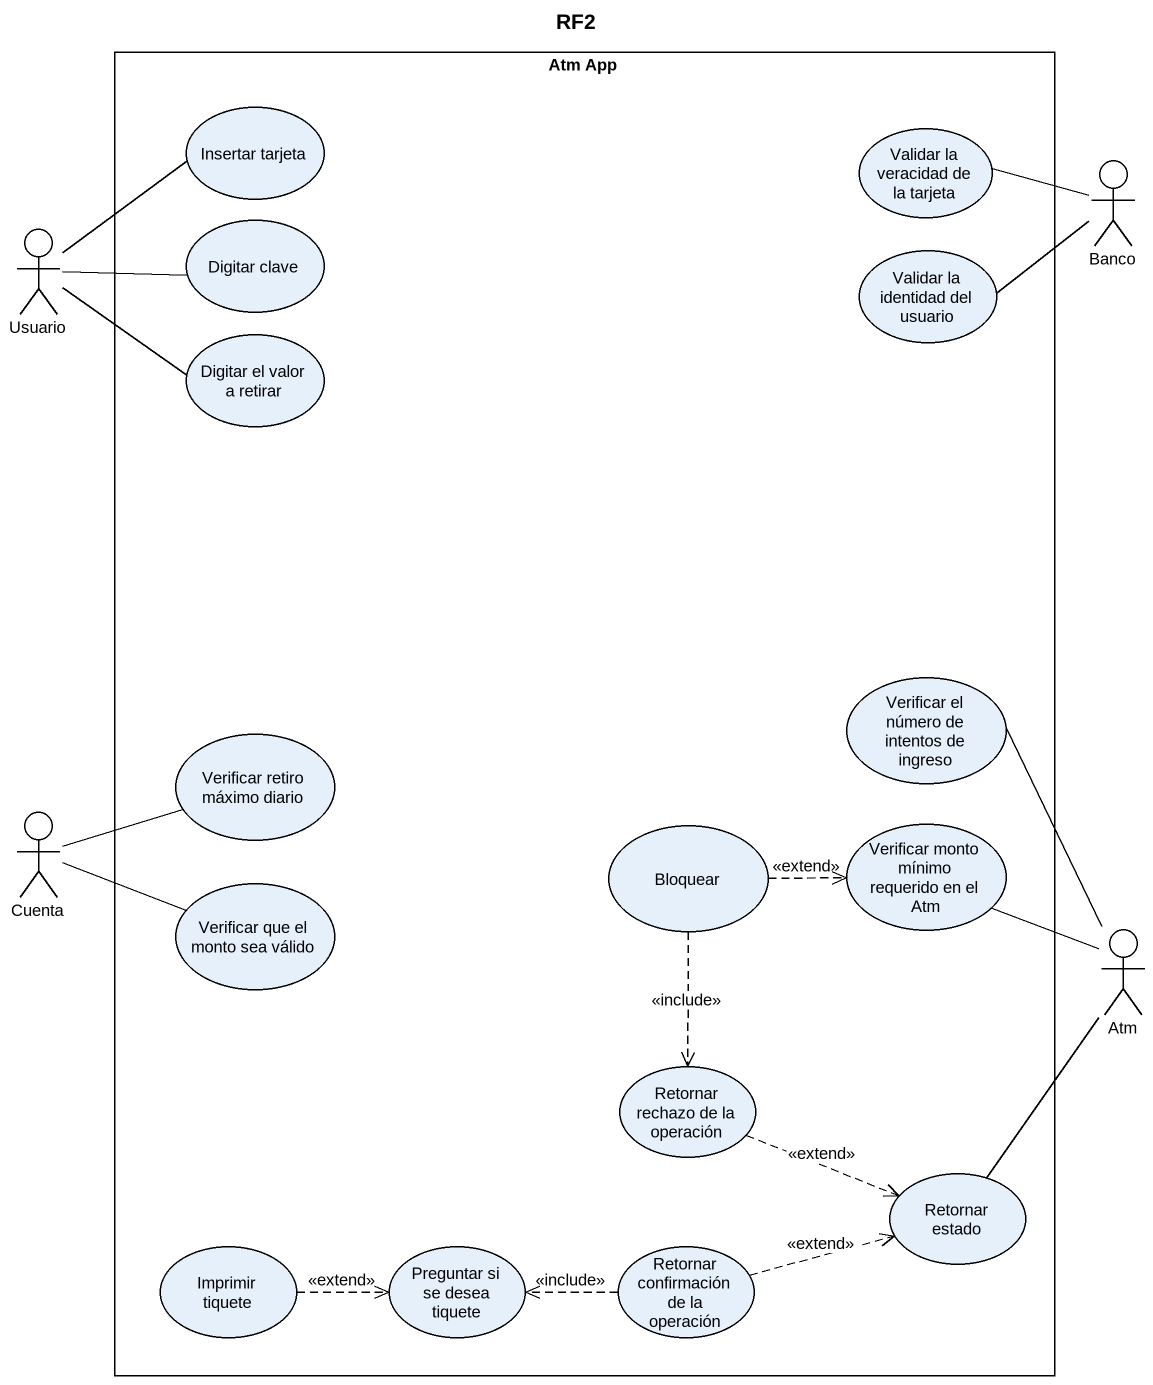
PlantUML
@startuml
title RF2
rectangle "Atm App" as Atm_App {
  usecase "Insertar tarjeta" as Insertar_tarjeta
  usecase "Validar la veracidad de la tarjeta" as Validar_la_veracidad_de_la
  usecase "Digitar clave" as Digitar_clave
  usecase "Validar la identidad del usuario" as Validar_la_identidad_del
  usecase "Digitar el valor a retirar" as Digitar_el_valor_a_retirar
  usecase "Verificar el número de intentos de ingreso" as Verificar_el_número_de
  usecase "Verificar retiro máximo diario" as Verificar_retiro_máximo
  usecase "Verificar que el monto sea válido" as Verificar_que_el_monto_sea
  usecase Bloquear
  usecase "Verificar monto mínimo requerido en el Atm" as Verificar_monto_mínimo
  usecase "Retornar rechazo de la operación" as Retornar_rechazo_de_la
  usecase "Retornar estado" as Retornar_estado
  usecase "Imprimir tiquete" as Imprimir_tiquete
  usecase "Preguntar si se desea tiquete" as Preguntar_si_se_desea
  usecase "Retornar confirmación de la operación" as Retornar_confirmación_de_la
}
actor Banco
actor Usuario
actor Cuenta
actor Atm
Validar_la_veracidad_de_la -right- Banco
Banco -left- Validar_la_identidad_del
Usuario -up- Insertar_tarjeta
Usuario -right- Digitar_clave
Usuario -right- Digitar_el_valor_a_retirar
Cuenta -right- Verificar_retiro_máximo
Cuenta -right- Verificar_que_el_monto_sea
Bloquear .right.> Verificar_monto_mínimo : <<extend>>
Bloquear ..> Retornar_rechazo_de_la : <<include>>
Atm -up- Verificar_el_número_de
Atm -up- Verificar_monto_mínimo
Atm -- Retornar_estado
Retornar_rechazo_de_la .right.> Retornar_estado : <<extend>>
Imprimir_tiquete .right.> Preguntar_si_se_desea : <<extend>>
Retornar_confirmación_de_la .right.> Retornar_estado : <<extend>>
Retornar_confirmación_de_la .left.> Preguntar_si_se_desea : <<include>>
@enduml
